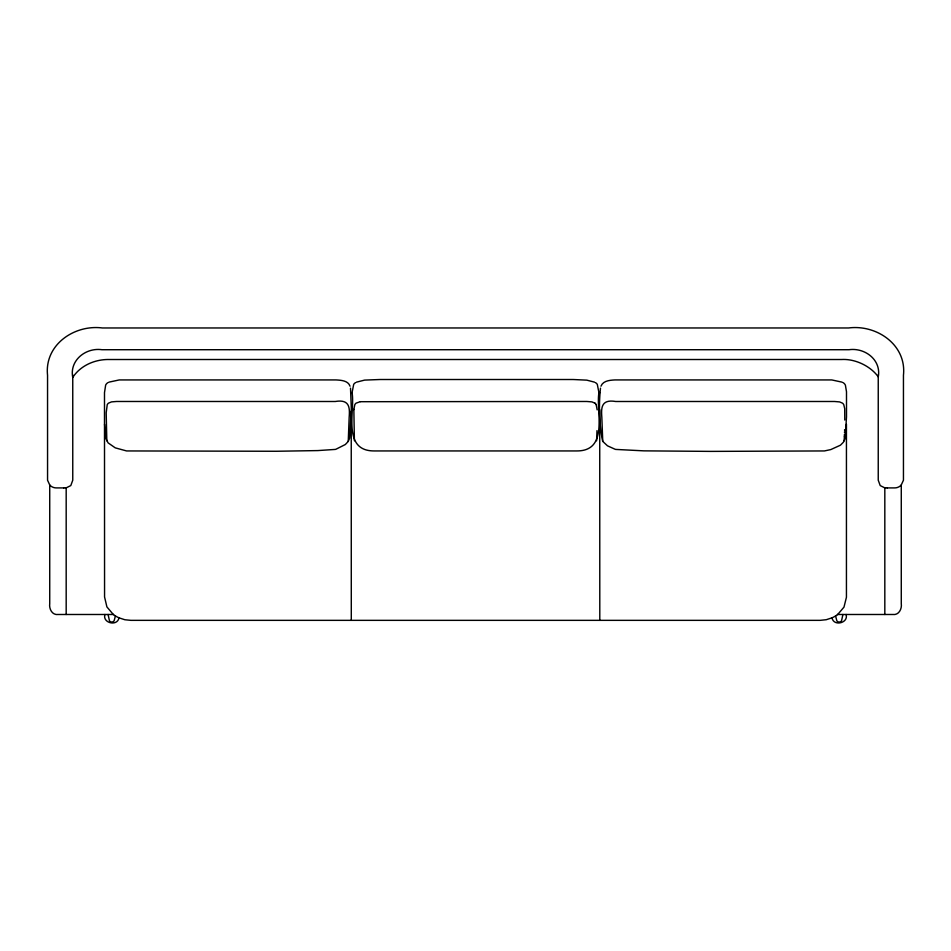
<?xml version="1.0" encoding="UTF-8"?>
<svg xmlns="http://www.w3.org/2000/svg" width="951" height="951" viewBox="0 0 951 951"><rect width="100%" height="100%" fill="white"/><g stroke="black" fill="none" stroke-linecap="round" stroke-linejoin="round"><path stroke-width="1.43" d="M107.962 382.635A5.54 5.54 0 0 0 105.656 385.096L104.491 392.632L104.562 596.966L106.904 606.904L113.3 614.489M595.457 382.647A5.623 5.623 0 0 1 597.311 384.382L598.94 392.692C595.695 410.784 609.318 451 576.853 450.94L374.147 450.94C341.682 451 355.305 410.784 352.06 392.692L353.689 384.37A5.623 5.623 0 0 1 355.543 382.647M878.248 374.956L878.237 480.207L880.21 485.581L884.81 487.863A13.207 13.207 0 0 0 887.259 487.899M884.822 614.489L884.822 487.72M844.785 420.045L844.714 408.692L843.787 404.781A4.47 4.47 0 0 0 842.455 403.141L839.602 401.916L834.502 401.488L615.761 401.5C601.412 399.063 601.056 407.563 601.828 417.192L602.756 441.407L607.487 445.817L615.012 449.217A5.73 5.73 0 0 0 615.725 449.419L643.875 450.857L710.813 451.392L824.434 450.94L830.782 449.585L840.434 445.199L843.382 442.239L845.13 438.589L846.509 416.859L846.497 391.753L845.403 385.226A5.54 5.54 0 0 0 843.038 382.635M115.416 615.927L114.144 620.753A2.829 2.829 0 0 1 109.472 620.86L108.093 614.489M353.831 409.643L354.806 404.746A4.47 4.47 0 0 1 356.114 403.141L360.144 401.726M104.562 424.229L105.87 438.589L108.105 442.869L115.261 447.862L126.566 450.94L276.396 451.261L317.8 450.584L335.275 449.419A5.73 5.73 0 0 0 335.988 449.217L345.332 444.521L348.161 441.526L349.659 438.138L351.299 408.431L350.515 388.163M353.843 409.334L354.402 440.777M844.595 429.674L844.571 430.375M596.99 430.625L596.598 440.777M844.524 431.825L844.5 432.562M844.44 434.334L844.405 435.094M348.244 441.264L349.172 417.192C349.932 407.563 349.611 399.051 335.239 401.5L116.545 401.477L111.481 401.893L108.533 403.141A4.47 4.47 0 0 0 107.225 404.734L106.191 412.77L106.821 440.777M844.393 435.617L844.357 436.402M844.345 436.675L844.179 440.777M602.672 441.276C599.166 424.217 598.69 405.673 600.485 388.163M104.919 614.489C102.221 623.119 117.52 626.721 118.97 617.817A32.263 32.263 0 0 1 115.546 616.01L115.297 615.856A26.188 26.188 0 0 1 113.3 614.489M600.984 386.189C603.017 380.673 609.995 380.198 615 379.925L831.768 379.936L842.134 382.159M837.7 614.489L843.977 607.13L846.438 597.264L846.438 424.229M119.089 617.865L124.854 619.743L130.858 620.349L820.142 620.349L826.276 619.707L832.03 617.817A32.263 32.263 0 0 0 835.453 616.01L835.703 615.856A26.188 26.188 0 0 0 837.7 614.489M108.866 382.159L119.232 379.936L336 379.925C340.969 380.222 348.161 380.543 350.016 386.189M356.447 382.159L364.625 380.103L380.138 379.508L573.358 379.52L586.803 380.15L594.553 382.159M360.417 401.702L586.826 401.477L591.938 401.893L594.886 403.141M351.24 392.763L352.06 392.692M229.084 349.718L101.995 349.718C85.863 347.365 69.316 360.286 72.752 377.44C80.657 365.291 95.35 359.145 109.543 359.514L841.457 359.514C855.722 358.634 871.045 366.622 878.272 376.881C881.434 359.87 864.863 347.448 849.005 349.718L229.75 349.718M63.741 487.911L56.573 487.911A8.963 8.963 0 0 1 49.678 484.974M887.259 487.911L894.427 487.911A8.963 8.963 0 0 0 901.322 484.974M113.526 614.489L58.249 614.489C52.198 615.404 48.929 608.89 49.725 603.683L49.725 484.939L47.562 480.267L47.55 375.288C44.245 344.868 74.321 324.327 102.363 327.964L848.637 327.964C876.679 324.327 906.755 344.868 903.45 375.288L903.45 480.207L901.275 484.939L901.275 603.683C902.083 608.89 898.802 615.404 892.751 614.489L837.474 614.489M842.907 614.489L841.552 620.789A2.829 2.829 0 0 1 836.844 620.825L835.584 615.975M598.94 392.692L599.76 392.763M596.206 404.781L597.18 409.893M832.03 617.817C833.48 626.721 848.779 623.119 846.081 614.489M599.724 409.691L599.796 620.337M351.24 411.367L351.288 620.337M72.752 374.956L72.763 480.207L70.79 485.581L66.19 487.863A13.207 13.207 0 0 1 63.741 487.899M66.178 487.72L66.178 614.489M594.922 403.093A4.422 4.422 0 0 1 596.277 404.746"/></g></svg>
